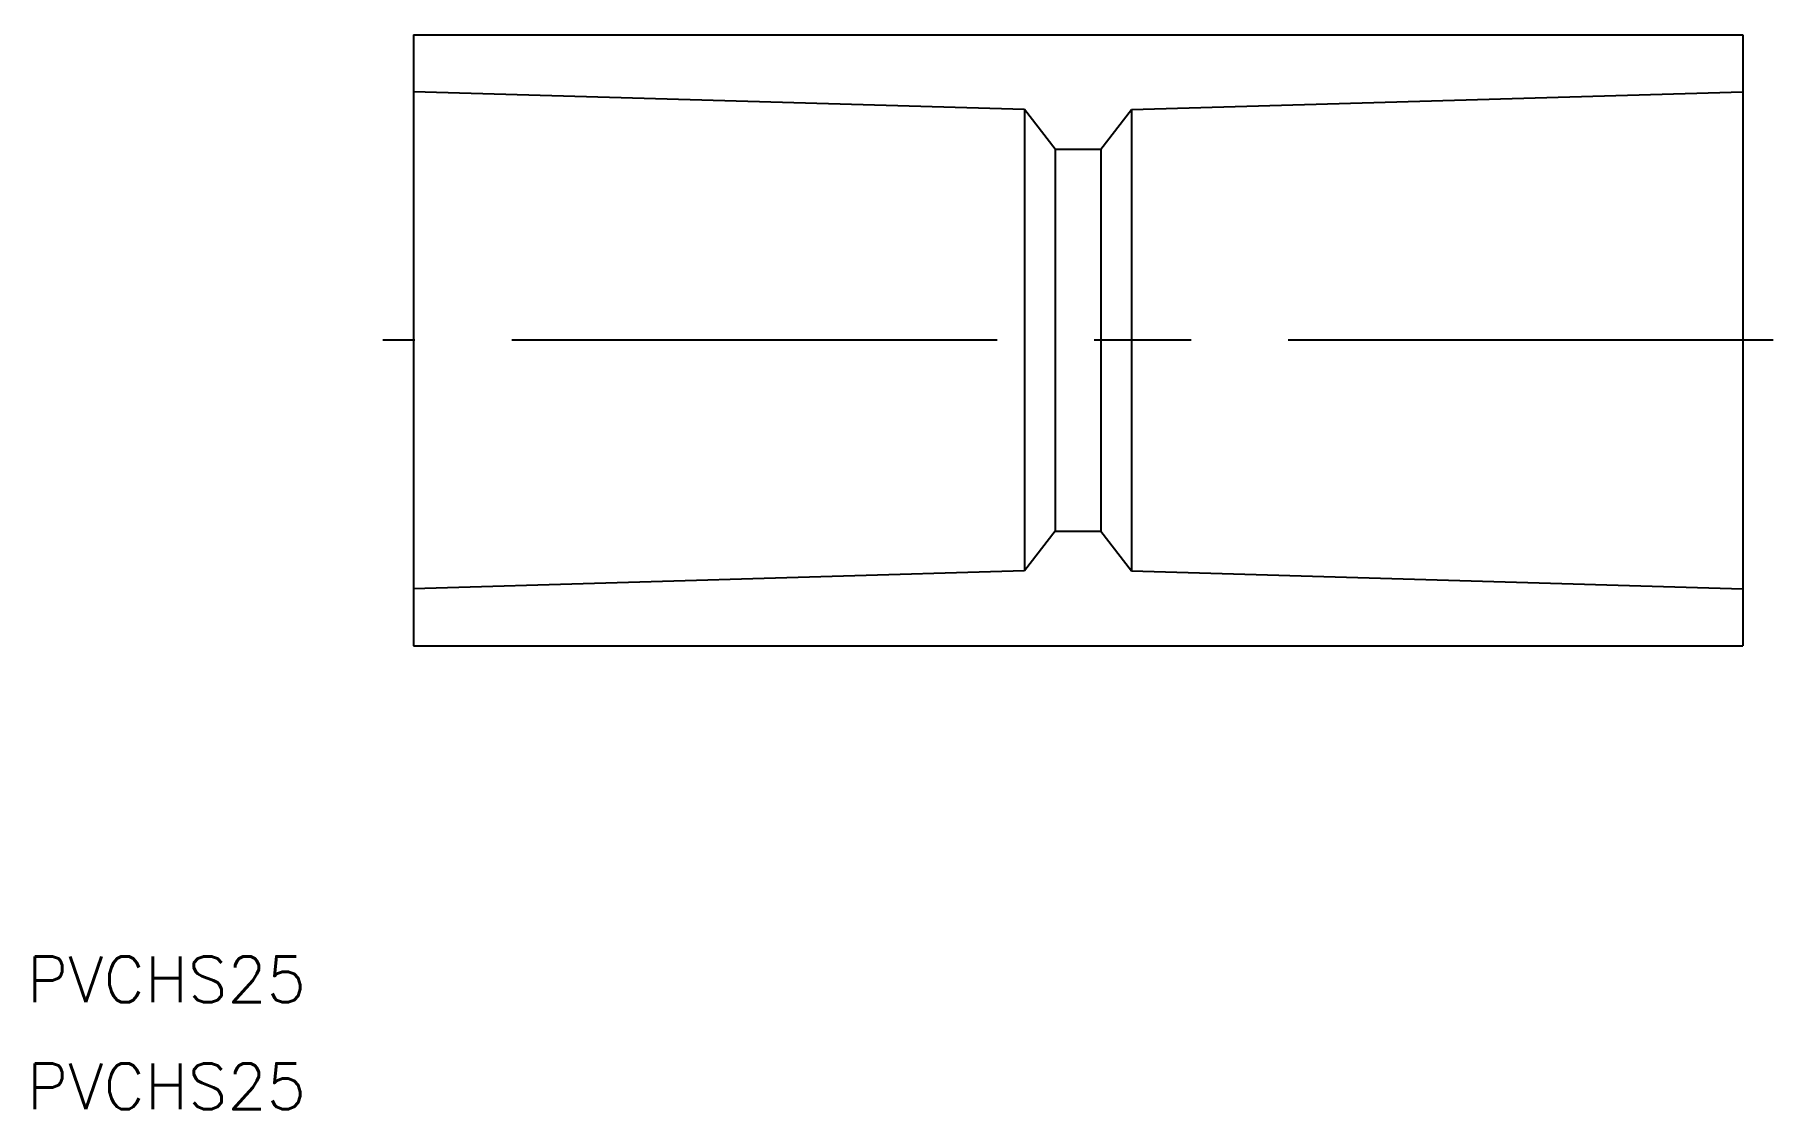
# Model space of a CAD drawing. Extents: x -25 to 89, y -50 to 20.
import ezdxf

# ---------------------------------------------------------------- set-up
doc = ezdxf.new("R2010")
doc.units = 0
doc.linetypes.add('CENTER', pattern=[50.8, 31.75, -6.35, 6.35, -6.35])
doc.layers.get('0').update_dxf_attribs({"linetype": 'CONTINUOUS'})
doc.layers.add('CENTER', color=1, linetype='CENTER')
doc.styles.get("Standard").update_dxf_attribs({"font": 'txt.shx', "height": 3, "bigfont": 'bigfont.shx'})

msp = doc.modelspace()

# ---------------------------------------------------------------- linework, layer by layer
at = {"color": 7, "linetype": 'CONTINUOUS'}
for p, q in [((0, 20), (0, -20)), ((0, 20), (87, 20)), ((87, 20), (87, -20)), ((40, 15.1), (0, 16.27)), ((47, 15.1), (87, 16.27)), ((40, 15.1), (40, -15.1)), ((42, 12.5), (40, 15.1)), ((45, 12.5), (47, 15.1)), ((47, 15.1), (47, -15.1)), ((42, 12.5), (42, -12.5)), ((42, 12.5), (45, 12.5)), ((45, 12.5), (45, -12.5)), ((42, -12.5), (40, -15.1)), ((42, -12.5), (45, -12.5)), ((45, -12.5), (47, -15.1)), ((40, -15.1), (0, -16.27)), ((47, -15.1), (87, -16.27)), ((0, -20), (87, -20))]:
    msp.add_line(p, q, dxfattribs=at)
at = {"layer": 'CENTER', "color": 1, "linetype": 'CENTER'}
msp.add_line((89, 0), (-2, 0), dxfattribs=at)

# ---------------------------------------------------------------- texts
at = {"color": 7, "linetype": 'CONTINUOUS'}
for p in [(-25.29, -43.34), (-25.29, -50.34)]:
    msp.add_text('PVCHS25', height=3, dxfattribs=at).set_placement(p)

doc.saveas('drawing.dxf')
